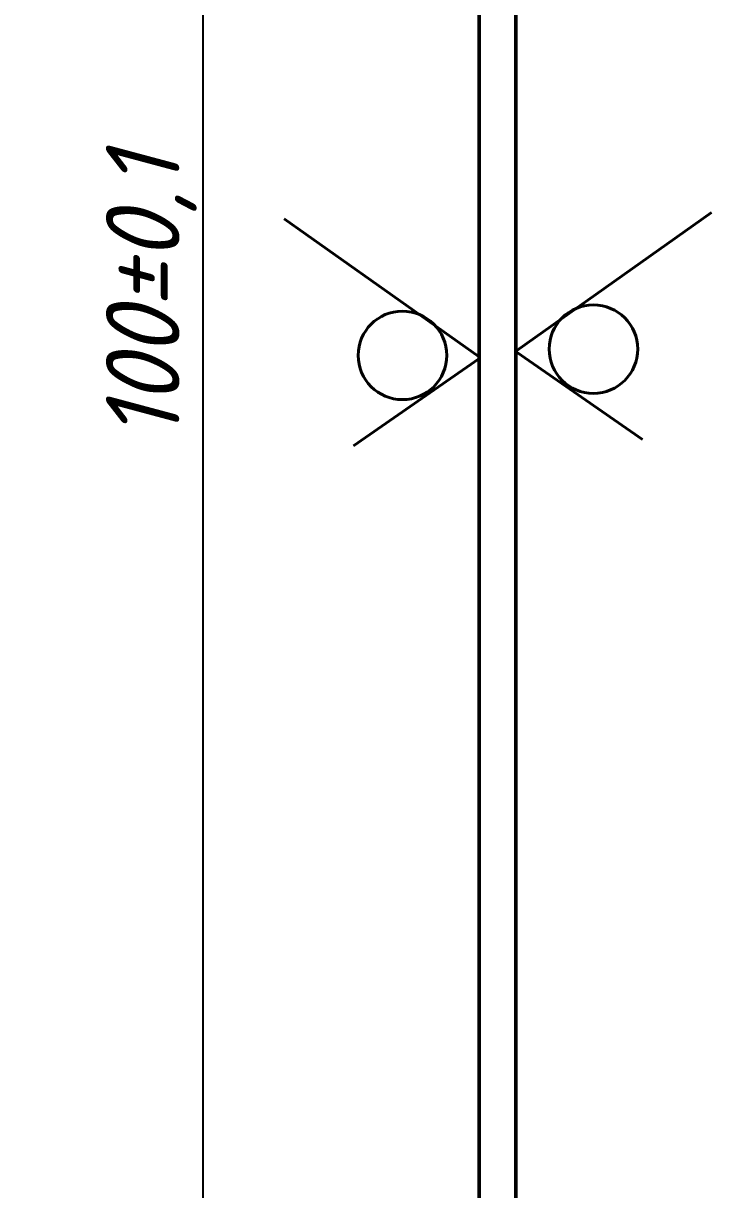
# Paper-space layout 'Layout1' of a CAD drawing. Header units: millimetres. Extents: x 0 to 841, y 0 to 594.
# Drawn here: x 337.6 to 393.8, y 367.8 to 463 of the extents above; entities that cross this region are included whole.
import ezdxf

# ---------------------------------------------------------------- set-up
doc = ezdxf.new("R2010")
doc.units = ezdxf.units.MM
doc.layers.get('0').update_dxf_attribs({"lineweight": 50})
doc.layers.add('Mechanical3', color=76, linetype='Continuous')
doc.styles.add('GOST-2.304_Type-B_italic', font='GOST Common Italic.ttf')
doc.dimstyles.new('ISO-25', dxfattribs={"dimtxt": 2.5, "dimasz": 2.5, "dimexe": 1.25, "dimexo": 0.625, "dimtad": 1, "dimtxsty": 'Standard', "dimcen": 2.5, "dimadec": 0, "dimazin": 0, "dimtfac": 1, "dimtmove": 0, "dimatfit": 3, "dimfxl": 1, "dimarcsym": 0})

# ---------------------------------------------------------------- blocks, each defined once
blk = doc.blocks.new('_Open30')
at = {"color": 0, "linetype": 'ByBlock', "lineweight": -2}
for p, q in [((-1, 0.268), (0, 0)), ((0, 0), (-1, -0.268)), ((0, 0), (-1, 0))]:
    blk.add_line(p, q, dxfattribs=at)
blk = doc.blocks.new('*D72')
at = {"color": 0, "lineweight": -2, "transparency": 16777216}
for p, q in [((275.589, 544.86), (353.552, 544.86)), ((352.302, 350.86), (352.302, 538.86)), ((275.589, 344.86), (353.552, 344.86))]:
    blk.add_line(p, q, dxfattribs=at)
at = {"layer": 'Defpoints', "color": 0, "lineweight": 20, "transparency": 16777216}
for p in [(275.589, 544.86), (352.302, 544.86), (275.589, 344.86)]:
    blk.add_point(p, dxfattribs=at)
at = {"color": 0, "lineweight": -2, "transparency": 16777216, "xscale": 6, "yscale": 6, "zscale": 6}
for p, rotation in [((352.302, 544.86), 90), ((352.302, 344.86), 270)]:
    blk.add_blockref('_Open30', p, dxfattribs=dict(at, rotation=rotation))
at = {"color": 0, "transparency": 16777216, "insert": (348.083, 440.599), "char_height": 6, "attachment_point": 5, "rotation": 90, "style": 'GOST-2.304_Type-B_italic'}
blk.add_mtext('100{\\fGOST type B|b0|i1|c204|p34;\\C0;%%P0,1}', dxfattribs=at)

psp = doc.layouts.get("Layout1")

# ---------------------------------------------------------------- linework, layer by layer
at = {"lineweight": 40}
for p, q in [((377.883, 436.265), (393.784, 447.517)), ((374.824, 435.752), (358.923, 447.004)), ((377.921, 436.094), (388.133, 429.001)), ((374.786, 435.58), (364.574, 428.487))]:
    psp.add_line(p, q, dxfattribs=at)
for centre in [(384.142, 436.381), (368.565, 435.868)]:
    psp.add_circle(centre, 3.609, dxfattribs=at)
at = {"layer": 'Mechanical3', "lineweight": 50}
for p, q in [((374.824, 344.86), (374.824, 544.86)), ((377.824, 544.86), (377.824, 344.86))]:
    psp.add_line(p, q, dxfattribs=at)

# ---------------------------------------------------------------- dimensions: what is measured, and where the dimension line sits
dim = psp.add_linear_dim(base=(352.302, 544.86), p1=(275.589, 344.86), p2=(275.589, 544.86), angle=90, text='100{\\fGOST type B|b0|i1|c204|p34;\\C0;%%P0,1}', dimstyle='ISO-25', override={"dimtxt": 6, "dimasz": 6, "dimexo": 0, "dimtxsty": 'GOST-2.304_Type-B_italic', "dimblk1": 'Open30', "dimblk2": 'Open30', "dimsah": 1})
dim.commit()
dim.dimension.update_dxf_attribs({"geometry": '*D72', "text_midpoint": (352.302, 440.599), "dimtype": 160})

doc.saveas('drawing.dxf')
